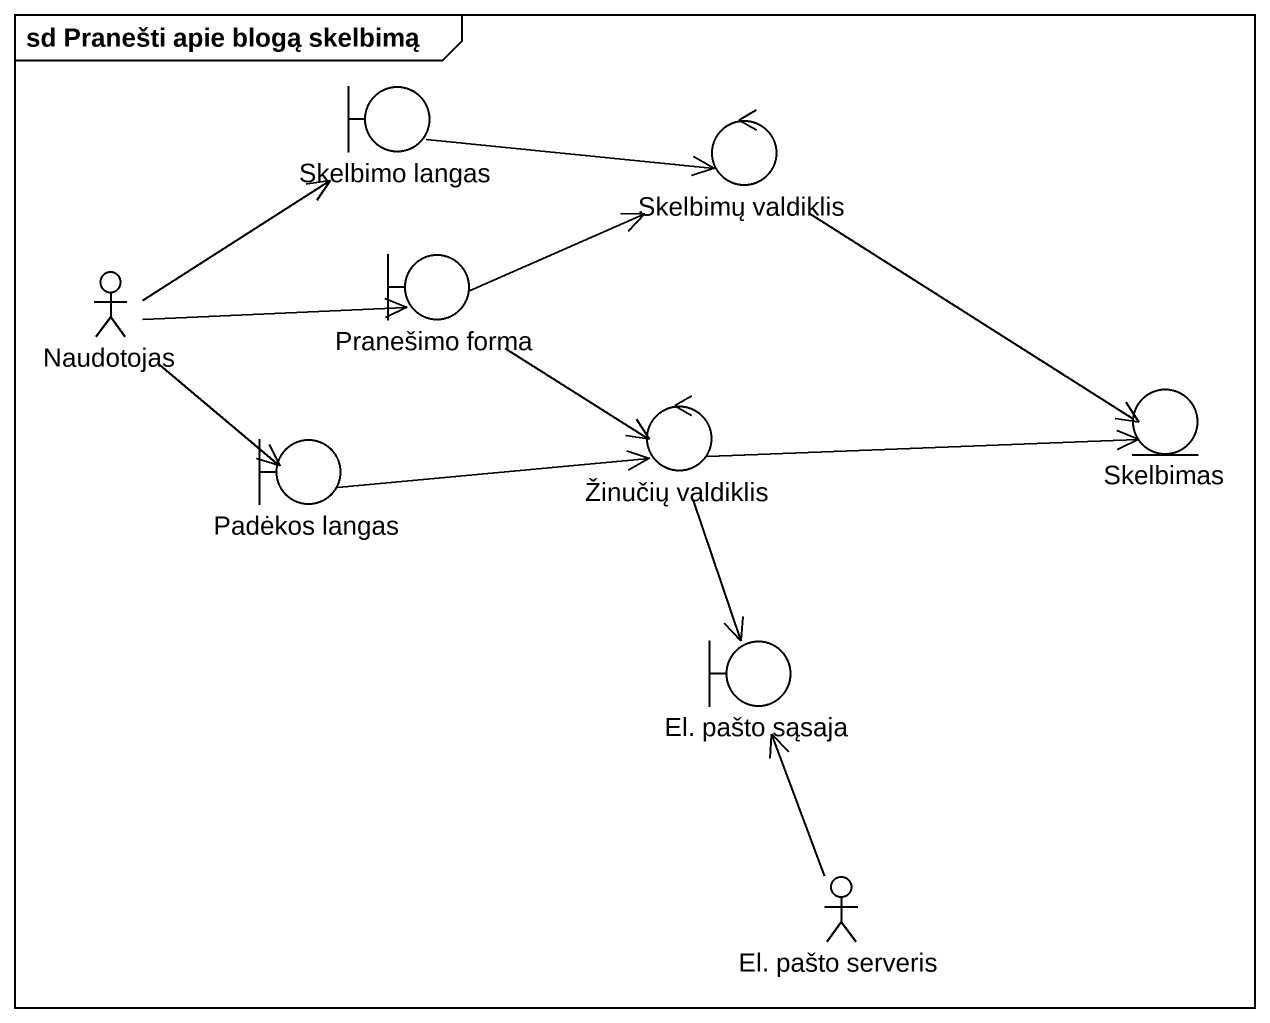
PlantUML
@startuml
mainframe sd Pranešti apie blogą skelbimą
boundary "Skelbimo langas" as Skelbimo_langas
control "Skelbimų valdiklis" as Skelbimų_valdiklis
actor Naudotojas
boundary "Pranešimo forma" as Pranešimo_forma
control "Žinučių valdiklis" as Žinučių_valdiklis
entity Skelbimas
boundary "Padėkos langas" as Padėkos_langas
boundary "El. pašto sąsaja" as El_pašto_sąsaja
actor "El. pašto serveris" as El_pašto_serveris
Skelbimo_langas -right-> Skelbimų_valdiklis
Skelbimų_valdiklis --> Skelbimas
Naudotojas -up-> Skelbimo_langas
Naudotojas -right-> Pranešimo_forma
Naudotojas --> Padėkos_langas
Pranešimo_forma -right-> Skelbimų_valdiklis
Pranešimo_forma --> Žinučių_valdiklis
Žinučių_valdiklis -right-> Skelbimas
Žinučių_valdiklis --> El_pašto_sąsaja
Padėkos_langas -right-> Žinučių_valdiklis
El_pašto_serveris -up-> El_pašto_sąsaja
@enduml
